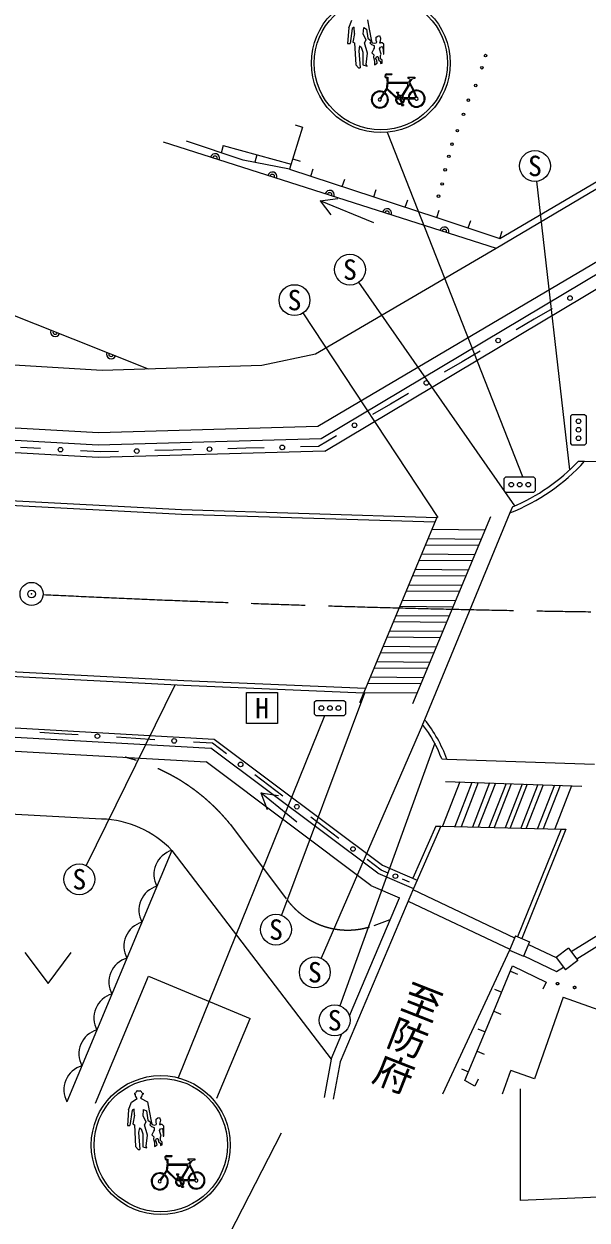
# Model space of a CAD drawing. Units: millimetres, scale not verified. Extents: x 40000 to 680000, y 20000 to 380000.
# Drawn here: x 168188 to 204679, y 243291 to 320786 of the extents above; entities that cross this region are included whole.
import ezdxf
from ezdxf.enums import TextEntityAlignment as Align

# ---------------------------------------------------------------- set-up
doc = ezdxf.new("R2010")
doc.units = ezdxf.units.MM
doc.header["$LTSCALE"] = 1000
doc.header["$PDMODE"] = 32
doc.header["$PDSIZE"] = 500
doc.linetypes.add('CHAIN', pattern=[18.5, 12, -1.5, 3.5, -1.5])
doc.linetypes.add('DASHED', pattern=[7.5, 6, -1.5])
for name, color, linetype, lineweight in [('M-BGD', 7, 'Continuous', 25), ('M-BGD-EXST', 7, 'Continuous', 25), ('M-BMK', 2, 'CHAIN', 13), ('M-BMK-SRVR', 3, 'Continuous', 25), ('M-STR-HTXT', 7, 'Continuous', 13), ('M-STR-STRC', 7, 'Continuous', 25)]:
    doc.layers.add(name, color=color, linetype=linetype, lineweight=lineweight)
doc.layers.add('M-BMK-HTXT', color=7, linetype='Continuous')
doc.styles.add('@ＭＳ ゴシック', font='')
doc.styles.add('ＭＳ ゴシック', font='')
doc.styles.get('@ＭＳ ゴシック').set_extended_font_data('@MS Gothic')
doc.styles.get('ＭＳ ゴシック').set_extended_font_data('MS Gothic')

msp = doc.modelspace()

# ---------------------------------------------------------------- linework, layer by layer
at = {"layer": 'M-BGD'}
for p, q in [((199024, 306894), (216484, 317159)), ((198796, 306247), (213129, 314764)), ((186244, 314103), (185399, 311383)), ((185767, 314251), (186244, 314103)), ((177201, 313152), (198796, 306247)), ((182403, 311964), (178732, 313179)), ((181097, 312902), (180965, 312420)), ((181097, 312902), (185497, 311697)), ((183289, 312302), (183157, 311819)), ((185399, 311383), (182403, 311964)), ((185607, 312050), (186084, 311902)), ((185399, 311383), (186777, 310929)), ((186777, 310929), (186933, 311404)), ((186777, 310929), (190859, 309584)), ((188818, 310257), (188974, 310732)), ((190859, 309584), (191016, 310059)), ((190859, 309584), (194942, 308239)), ((192900, 308912), (193057, 309387)), ((194942, 308239), (195098, 308714)), ((194942, 308239), (199024, 306894)), ((196983, 307567), (197139, 308042)), ((199024, 306894), (199180, 307369)), ((187073, 299409), (198796, 306247)), ((205833, 305665), (187230, 294701)), ((205768, 304834), (187459, 293907)), ((162252, 303989), (176235, 298444)), ((187690, 293114), (205960, 304017)), ((202410, 302334), (201246, 301648)), ((201246, 301648), (200082, 300962)), ((140469, 300359), (173263, 298353)), ((183614, 298669), (187073, 299409)), ((197755, 299589), (196591, 298903)), ((173263, 298353), (183614, 298669)), ((196591, 298903), (195428, 298216)), ((193100, 296843), (191937, 296157)), ((173018, 294288), (137403, 296284)), ((191937, 296157), (190773, 295471)), ((173007, 293488), (136880, 295512)), ((172997, 292687), (136852, 294712)), ((187230, 294701), (173018, 294288)), ((187459, 293907), (173007, 293488)), ((188446, 294098), (187282, 293412)), ((169262, 293277), (167968, 293351)), ((173146, 293056), (171851, 293130)), ((187690, 293114), (172997, 292687)), ((174324, 293086), (173146, 293056)), ((177858, 293175), (176680, 293145)), ((179036, 293204), (177858, 293175)), ((182570, 293293), (181392, 293263)), ((183748, 293323), (182570, 293293)), ((187282, 293412), (186104, 293382)), ((204117, 292459), (204518, 292452)), ((133618, 291669), (178405, 289321)), ((133600, 291369), (178392, 289021)), ((178405, 289321), (194948, 288815)), ((199837, 289496), (199677, 289108)), ((178392, 289021), (194824, 288519)), ((178536, 277918), (164276, 278677)), ((178551, 278217), (164296, 278976)), ((190315, 277721), (178551, 278217)), ((190192, 277426), (178536, 277918)), ((166324, 275244), (180524, 274458)), ((194150, 275705), (194020, 275388)), ((166286, 274646), (180309, 273869)), ((170459, 274799), (169216, 274876)), ((171703, 274721), (170459, 274799)), ((175434, 274490), (174191, 274567)), ((176678, 274413), (175434, 274490)), ((180524, 274458), (191423, 266284)), ((166229, 273747), (179987, 272986)), ((180409, 274182), (179166, 274259)), ((191120, 265761), (180309, 273869)), ((181320, 273497), (180409, 274182)), ((190666, 264977), (179987, 272986)), ((195266, 273164), (195590, 273153)), ((184050, 271442), (183140, 272127)), ((203641, 260688), (222442, 272382)), ((184960, 270758), (184050, 271442)), ((204006, 260209), (222808, 271902)), ((173217, 269273), (148718, 270590)), ((187691, 268703), (186781, 269388)), ((188601, 268018), (187691, 268703)), ((194888, 268813), (193391, 265436)), ((195213, 268806), (193423, 264768)), ((194888, 268813), (195213, 268806)), ((202993, 268620), (200164, 261640)), ((203313, 268612), (200441, 261525)), ((202993, 268620), (203313, 268612)), ((177775, 267244), (170972, 250959)), ((177775, 267244), (188097, 253711)), ((191332, 265963), (190422, 266648)), ((191794, 265768), (191332, 265963)), ((191423, 266284), (193667, 265317)), ((191120, 265761), (193423, 264768)), ((193182, 265181), (192719, 265376)), ((193423, 264768), (188675, 253537)), ((190666, 264977), (192522, 264177)), ((193394, 264700), (199981, 261577)), ((189283, 256517), (192522, 264177)), ((193083, 263962), (199673, 260838)), ((200031, 261696), (199645, 260773)), ((200031, 261696), (200954, 261311)), ((200954, 261311), (200568, 260388)), ((199645, 260773), (195313, 251445)), ((199645, 260773), (200568, 260388)), ((200577, 260409), (202706, 259400)), ((200886, 261148), (202681, 260297)), ((203477, 260904), (202681, 260297)), ((203477, 260904), (204083, 260109)), ((198632, 256824), (199856, 259764)), ((199856, 259764), (202026, 258697)), ((202681, 260297), (203288, 259502)), ((204083, 260109), (203288, 259502)), ((172820, 250870), (176262, 259104)), ((176262, 259104), (182841, 256353)), ((199709, 259411), (200170, 259219)), ((198688, 258259), (199149, 258067)), ((202026, 258697), (201805, 258248)), ((203130, 257724), (201276, 252446)), ((203130, 257724), (208380, 255881)), ((196760, 252328), (198632, 256824)), ((198632, 256824), (199094, 256632)), ((180683, 251191), (182841, 256353)), ((188097, 253711), (188789, 255348)), ((197611, 255673), (198073, 255481)), ((197555, 254238), (198017, 254046)), ((188097, 253711), (187637, 251238)), ((188675, 253537), (188227, 251128)), ((196534, 253087), (196996, 252894)), ((199208, 251465), (199742, 252985)), ((201276, 252446), (199742, 252985)), ((197401, 251973), (196760, 252328)), ((197621, 252421), (197401, 251973))]:
    msp.add_line(p, q, dxfattribs=at)
at = {"layer": 'M-BGD', "linetype": 'DASHED'}
for p, q in [((181579, 268909), (185236, 264047)), ((190877, 262386), (191922, 262757)), ((202706, 259400), (203153, 259679))]:
    msp.add_line(p, q, dxfattribs=at)
at = {"layer": 'M-BGD'}
for centre, radius in [((198100, 318737), 80), ((197862, 317944), 80), ((197466, 316796), 80), ((196991, 315845), 80), ((196674, 314934), 80), ((196278, 313865), 80), ((195921, 312994), 80), ((195723, 312202), 80), ((195486, 311330), 80), ((195288, 310419), 80), ((195050, 309627), 80), ((203573, 303021), 150), ((198919, 300275), 150), ((194264, 297530), 150), ((189609, 294784), 150), ((170557, 293203), 150), ((175502, 293115), 150), ((180214, 293234), 150), ((184926, 293352), 150), ((172947, 274644), 150), ((177922, 274336), 150), ((182230, 272812), 150), ((185871, 270073), 150), ((189511, 267333), 150), ((192257, 265572), 150)]:
    msp.add_circle(centre, radius, dxfattribs=at)
at = {"layer": 'M-BGD', "linetype": 'DASHED'}
for centre in [(202765, 258610), (203868, 258361)]:
    msp.add_circle(centre, 80, dxfattribs=at)
at = {"layer": 'M-BGD'}
for centre, radius, start, end in [((180569, 312075), 300, 342.26931, 162.26931), ((180569, 312075), 150, 342.26931, 162.26931), ((184284, 310888), 300, 342.26931, 162.26931), ((184284, 310888), 150, 342.26931, 162.26931), ((187999, 309700), 300, 342.26931, 162.26931), ((187999, 309700), 150, 342.26931, 162.26931), ((191713, 308512), 300, 342.26931, 162.26931), ((191713, 308512), 150, 342.26931, 162.26931), ((195428, 307324), 300, 342.26931, 162.26931), ((195428, 307324), 150, 342.26931, 162.26931), ((170213, 300832), 300, 158.3667, 338.3667), ((170213, 300832), 150, 158.3667, 338.3667), ((173838, 299394), 300, 158.3667, 338.3667), ((173838, 299394), 150, 158.3667, 338.3667), ((195050, 300985), 12746, 291.2886, 317.97582), ((195050, 300985), 12446, 292.62323, 316.76359), ((187507, 270276), 8279, 20.41364, 38.12962), ((187507, 270276), 8579, 19.59238, 39.25522), ((173027, 262713), 6563, 43.65895, 88.33849), ((178234, 265686), 1624, 106.42107, 208.23119), ((177262, 263360), 1624, 106.42107, 208.23119), ((176291, 261033), 1624, 106.42107, 208.23119), ((175319, 258707), 1624, 106.42107, 208.23119), ((174347, 256380), 1624, 106.42107, 208.23119), ((173375, 254054), 1624, 106.42107, 208.23119), ((172403, 251728), 1624, 106.42107, 208.23119)]:
    msp.add_arc(centre, radius, start, end, dxfattribs=at)
at = {"layer": 'M-BGD', "linetype": 'DASHED'}
for centre, radius, start, end in [((171652, 260913), 12747, 38.85061, 75.89011), ((189167, 266989), 4910, 216.81901, 290.38017)]:
    msp.add_arc(centre, radius, start, end, dxfattribs=at)
at = {"layer": 'M-BGD-EXST'}
for p, q in [((203560, 291903), (201413, 310592)), ((187375, 309317), (188519, 309478)), ((190858, 307909), (187375, 309317)), ((187375, 309317), (188086, 308407)), ((200000, 289566), (189885, 304048)), ((195040, 288813), (186275, 302058)), ((203621, 295392), (203721, 295492)), ((203621, 293592), (203621, 295392)), ((203721, 295492), (204521, 295492)), ((204521, 295492), (204621, 295392)), ((204621, 295392), (204621, 293592)), ((203721, 293492), (203621, 293592)), ((204521, 293492), (203721, 293492)), ((204621, 293592), (204521, 293492)), ((199317, 291336), (199417, 291436)), ((199417, 291436), (201217, 291436)), ((201217, 291436), (201317, 291336)), ((199317, 290536), (199317, 291336)), ((201317, 291336), (201317, 290536)), ((199417, 290436), (199317, 290536)), ((201217, 290436), (199417, 290436)), ((201317, 290536), (201217, 290436)), ((177960, 277942), (172218, 266269)), ((182621, 277463), (184621, 277463)), ((182621, 275463), (182621, 277463)), ((184621, 277463), (184621, 275463)), ((190250, 277424), (184871, 263048)), ((187018, 276863), (187118, 276963)), ((187018, 276063), (187018, 276863)), ((187118, 276963), (188918, 276963)), ((188918, 276963), (189018, 276863)), ((189018, 276863), (189018, 276063)), ((187118, 275963), (187018, 276063)), ((188918, 275963), (187118, 275963)), ((189018, 276063), (188918, 275963)), ((184621, 275463), (182621, 275463)), ((194022, 275385), (187439, 260262)), ((194805, 274185), (188664, 257174)), ((185878, 269064), (183540, 270974)), ((183540, 270974), (184679, 270788)), ((183540, 270974), (183949, 269894)), ((168255, 260618), (169755, 258618)), ((169755, 258618), (171255, 260618))]:
    msp.add_line(p, q, dxfattribs=at)
for centre, radius in [((201299, 311585), 1000), ((189312, 304868), 1000), ((185723, 302892), 1000), ((204121, 295042), 150), ((204121, 294492), 150), ((204121, 293942), 150), ((199767, 290936), 150), ((200317, 290936), 150), ((200867, 290936), 150), ((187468, 276463), 150), ((188018, 276463), 150), ((188568, 276463), 150), ((171777, 265372), 1000), ((184521, 262111), 1000), ((187040, 259345), 1000), ((188324, 256233), 1000)]:
    msp.add_circle(centre, radius, dxfattribs=at)
at = {"layer": 'M-BMK'}
msp.add_arc((219124, 1301640), 1019035, 267.20509, 271.93483, dxfattribs=at)
at = {"layer": 'M-BMK-SRVR'}
msp.add_circle((168685, 283854), 750, dxfattribs=at)
msp.add_point((168685, 283854), dxfattribs=at)
at = {"layer": 'M-STR-HTXT'}
for p, q in [((555871, 260541), (200364, 244556)), ((200364, 244556), (200364, 251797)), ((184865, 248927), (179788, 239036))]:
    msp.add_line(p, q, dxfattribs=at)
at = {"layer": 'M-STR-STRC'}
for p, q in [((189235, 320525), (189429, 321031)), ((190448, 321044), (190556, 320454)), ((189235, 320525), (189164, 319517)), ((189456, 320495), (189320, 319517)), ((189590, 320575), (189456, 320495)), ((189617, 320173), (189510, 319610)), ((189617, 320173), (189590, 320575)), ((190180, 320119), (190207, 320548)), ((190180, 320119), (190341, 319744)), ((190207, 320548), (190395, 320454)), ((190395, 320454), (190475, 319864)), ((190556, 320454), (190717, 319677)), ((189164, 319517), (189320, 319517)), ((189510, 319610), (189617, 319556)), ((189617, 319556), (189689, 318140)), ((189939, 319368), (189885, 319046)), ((189939, 319368), (190046, 319288)), ((190046, 319288), (190153, 318966)), ((190341, 319744), (190261, 319556)), ((190448, 318885), (190261, 319556)), ((190475, 319864), (190717, 319677)), ((190621, 319535), (190657, 319643)), ((190729, 319428), (190621, 319535)), ((190657, 319643), (190693, 319678)), ((190693, 319678), (190764, 319571)), ((190907, 319356), (190729, 319428)), ((190764, 319571), (190907, 319535)), ((190907, 319535), (191015, 319571)), ((190907, 319213), (190907, 319356)), ((191015, 319929), (191122, 320000)), ((191015, 319714), (191015, 319929)), ((191050, 319607), (191015, 319714)), ((191015, 319571), (191050, 319607)), ((191122, 320000), (191229, 320036)), ((191229, 320036), (191301, 319857)), ((191265, 319678), (191229, 319571)), ((191229, 319571), (191301, 319571)), ((191229, 319178), (191301, 319285)), ((191301, 319857), (191265, 319678)), ((191408, 319571), (191301, 319571)), ((191301, 319285), (191408, 319321)), ((191515, 319464), (191408, 319571)), ((191408, 319321), (191444, 319249)), ((191515, 318820), (191515, 319464)), ((189885, 319046), (189966, 317947)), ((190153, 318966), (190153, 318134)), ((190368, 318161), (190448, 318885)), ((190764, 318927), (190872, 319142)), ((190764, 318892), (190764, 318927)), ((190872, 318784), (190764, 318892)), ((190872, 318784), (190836, 318641)), ((190836, 318641), (190907, 318355)), ((190872, 319142), (190907, 319213)), ((190979, 318534), (191050, 318677)), ((191050, 318427), (190979, 318534)), ((191050, 318677), (191122, 318677)), ((191122, 318677), (191194, 318427)), ((191337, 318820), (191229, 319178)), ((191301, 318749), (191337, 318820)), ((191301, 318534), (191301, 318749)), ((191408, 318427), (191301, 318534)), ((191444, 319249), (191480, 318820)), ((191480, 318820), (191515, 318820)), ((189689, 318140), (189858, 317947)), ((189858, 317947), (189966, 317947)), ((190153, 318134), (190422, 318054)), ((190422, 318054), (190368, 318161)), ((190907, 318355), (190907, 318141)), ((190907, 318141), (191086, 318248)), ((191086, 318248), (191050, 318427)), ((191194, 318427), (191301, 318355)), ((191301, 318355), (191301, 318212)), ((191301, 318212), (191408, 318248)), ((191408, 318248), (191408, 318427)), ((191733, 317087), (191662, 316551)), ((191714, 317561), (192038, 317561)), ((191714, 317507), (192038, 317507)), ((191729, 317330), (191787, 317308)), ((191733, 317087), (191733, 317276)), ((191787, 317015), (191787, 317308)), ((191787, 317015), (193111, 317015)), ((192038, 317561), (192038, 317507)), ((193074, 317344), (193524, 317344)), ((193074, 317344), (193074, 317279)), ((193245, 317194), (193074, 317279)), ((193245, 317194), (193111, 317015)), ((193327, 317213), (193177, 317013)), ((193177, 317013), (193480, 316451)), ((193524, 317258), (193327, 317213)), ((193524, 317344), (193524, 317258)), ((191284, 315984), (191507, 316319)), ((191329, 315953), (191552, 316289)), ((191537, 316364), (191662, 316551)), ((191582, 316334), (191719, 316540)), ((191719, 316540), (192294, 315991)), ((191769, 316944), (191724, 316610)), ((191724, 316610), (192321, 316039)), ((191769, 316944), (193057, 316944)), ((192332, 316375), (192332, 316321)), ((192332, 316375), (192461, 316375)), ((192332, 316321), (192368, 316321)), ((192368, 316321), (192445, 316137)), ((192427, 316321), (192461, 316321)), ((192427, 316321), (192497, 316153)), ((192461, 316375), (192461, 316321)), ((192685, 316129), (193057, 316747)), ((192731, 316100), (193164, 316821)), ((193057, 316747), (193057, 316944)), ((193164, 316923), (193432, 316425)), ((193164, 316821), (193164, 316923)), ((193432, 316425), (193575, 315997)), ((193483, 316442), (193617, 316043)), ((192333, 315943), (192526, 315943)), ((192358, 315997), (192504, 315997)), ((192466, 316087), (192504, 315997)), ((192518, 316102), (192562, 315997)), ((192526, 315943), (192646, 315655)), ((192562, 315997), (192606, 315997)), ((192585, 315943), (192779, 315943)), ((192585, 315943), (192693, 315681)), ((192606, 315997), (192658, 316082)), ((192651, 315557), (192651, 315503)), ((192651, 315557), (192687, 315557)), ((192651, 315503), (192780, 315503)), ((192667, 315605), (192687, 315557)), ((192669, 315997), (192703, 316053)), ((192754, 315997), (192669, 315997)), ((192715, 315630), (192745, 315557)), ((192745, 315557), (192780, 315557)), ((192780, 315557), (192780, 315503)), ((193077, 315997), (192816, 315997)), ((192835, 315943), (193074, 315943)), ((193128, 315943), (193528, 315943)), ((193575, 315997), (193131, 315997)), ((191735, 313764), (200495, 291458)), ((204518, 292452), (214645, 292273)), ((199677, 289108), (194150, 275705)), ((194948, 288815), (189932, 276805)), ((198431, 288848), (193373, 276736)), ((194625, 288042), (198082, 288012)), ((194209, 287046), (197666, 287016)), ((194375, 287444), (197833, 287414)), ((193793, 286049), (197250, 286019)), ((193959, 286448), (197416, 286418)), ((193543, 285451), (197000, 285421)), ((193127, 284455), (196584, 284425)), ((193377, 285053), (196834, 285023)), ((192961, 284056), (196418, 284026)), ((192544, 283060), (196002, 283030)), ((192711, 283459), (196168, 283429)), ((192295, 282462), (195752, 282432)), ((191879, 281466), (195336, 281436)), ((192128, 282064), (195586, 282034)), ((191712, 281067), (195169, 281037)), ((191296, 280071), (194753, 280041)), ((191463, 280469), (194920, 280439)), ((190880, 279074), (194337, 279044)), ((191046, 279473), (194504, 279443)), ((190630, 278477), (194088, 278446)), ((190214, 277480), (193671, 277450)), ((190464, 278078), (193921, 278048)), ((187675, 275957), (178178, 252511)), ((195590, 273153), (205151, 272830)), ((196429, 271675), (195306, 268803)), ((195504, 271706), (204336, 271408)), ((197221, 271648), (196101, 268784)), ((197632, 271634), (196513, 268774)), ((198363, 271609), (197247, 268757)), ((198744, 271597), (197630, 268748)), ((199435, 271573), (198323, 268731)), ((199766, 271562), (198656, 268723)), ((200473, 271538), (199366, 268706)), ((200796, 271527), (199690, 268699)), ((201496, 271504), (200393, 268682)), ((201838, 271492), (200736, 268674)), ((202574, 271467), (201474, 268656)), ((202933, 271455), (201835, 268647)), ((203680, 271430), (202585, 268630)), ((195213, 268806), (202993, 268620)), ((175168, 250941), (175535, 251175)), ((175355, 251505), (175355, 251451)), ((175355, 251505), (175409, 251505)), ((175355, 251451), (175398, 251451)), ((175535, 251667), (175727, 251667)), ((175735, 251180), (176187, 250955)), ((175853, 251505), (175919, 251505)), ((175864, 251451), (175919, 251451)), ((175919, 251505), (175919, 251451)), ((174973, 250435), (174903, 249428)), ((174973, 250435), (175168, 250941)), ((175194, 250405), (175059, 249428)), ((175328, 250485), (175194, 250405)), ((175355, 250083), (175328, 250485)), ((175919, 250029), (175945, 250458)), ((175945, 250458), (176133, 250364)), ((176133, 250364), (176214, 249774)), ((176187, 250955), (176294, 250364)), ((176294, 250364), (176455, 249587)), ((175355, 250083), (175248, 249520)), ((175919, 250029), (176079, 249654)), ((176079, 249654), (175999, 249466)), ((176214, 249774), (176455, 249587)), ((176360, 249445), (176395, 249553)), ((176395, 249553), (176431, 249588)), ((176431, 249588), (176503, 249481)), ((176753, 249839), (176860, 249910)), ((176753, 249624), (176753, 249839)), ((176789, 249517), (176753, 249624)), ((176860, 249910), (176968, 249946)), ((176968, 249946), (177039, 249767)), ((177003, 249588), (176968, 249481)), ((177039, 249767), (177003, 249588)), ((174903, 249428), (175059, 249428)), ((175248, 249520), (175355, 249466)), ((175355, 249466), (175427, 248050)), ((175677, 249278), (175623, 248956)), ((175623, 248956), (175704, 247857)), ((175677, 249278), (175784, 249198)), ((175784, 249198), (175892, 248876)), ((175892, 248876), (175892, 248044)), ((176187, 248795), (175999, 249466)), ((176106, 248071), (176187, 248795)), ((176467, 249338), (176360, 249445)), ((176646, 249267), (176467, 249338)), ((176503, 249481), (176646, 249445)), ((176503, 248837), (176610, 249052)), ((176503, 248802), (176503, 248837)), ((176610, 248694), (176503, 248802)), ((176610, 249052), (176646, 249124)), ((176646, 249445), (176753, 249481)), ((176646, 249124), (176646, 249267)), ((176753, 249481), (176789, 249517)), ((176968, 249481), (177039, 249481)), ((176968, 249088), (177039, 249195)), ((177075, 248730), (176968, 249088)), ((177146, 249481), (177039, 249481)), ((177039, 249195), (177146, 249231)), ((177254, 249374), (177146, 249481)), ((177146, 249231), (177182, 249159)), ((177182, 249159), (177218, 248730)), ((177254, 248730), (177254, 249374)), ((175427, 248050), (175597, 247857)), ((175892, 248044), (176160, 247964)), ((176160, 247964), (176106, 248071)), ((176610, 248694), (176574, 248551)), ((176574, 248551), (176646, 248265)), ((176646, 248265), (176646, 248051)), ((176646, 248051), (176824, 248158)), ((176717, 248444), (176789, 248587)), ((176789, 248337), (176717, 248444)), ((176789, 248587), (176860, 248587)), ((176824, 248158), (176789, 248337)), ((176860, 248587), (176932, 248337)), ((176932, 248337), (177039, 248265)), ((177039, 248659), (177075, 248730)), ((177039, 248444), (177039, 248659)), ((177146, 248337), (177039, 248444)), ((177039, 248265), (177039, 248122)), ((177039, 248122), (177146, 248158)), ((177146, 248158), (177146, 248337)), ((177218, 248730), (177254, 248730)), ((175597, 247857), (175704, 247857)), ((177453, 247471), (177777, 247471)), ((177453, 247417), (177777, 247417)), ((177468, 247240), (177526, 247218)), ((177526, 246926), (177526, 247218)), ((177777, 247471), (177777, 247417)), ((178812, 247254), (179262, 247254)), ((178812, 247254), (178812, 247190)), ((179262, 247254), (179262, 247168)), ((177276, 246274), (177400, 246461)), ((177320, 246244), (177458, 246450)), ((177472, 246997), (177400, 246461)), ((177458, 246450), (178032, 245901)), ((177507, 246854), (177463, 246520)), ((177463, 246520), (178060, 245949)), ((177472, 246997), (177472, 247186)), ((177507, 246854), (178795, 246854)), ((177526, 246926), (178849, 246926)), ((178424, 246039), (178795, 246657)), ((178469, 246010), (178902, 246731)), ((178795, 246657), (178795, 246854)), ((178983, 247104), (178812, 247190)), ((178983, 247104), (178849, 246926)), ((178902, 246834), (179170, 246335)), ((178902, 246731), (178902, 246834)), ((179065, 247123), (178915, 246924)), ((178915, 246924), (179218, 246361)), ((179262, 247168), (179065, 247123)), ((177023, 245894), (177246, 246229)), ((177067, 245863), (177290, 246199)), ((178071, 246285), (178071, 246231)), ((178071, 246285), (178199, 246285)), ((178071, 246231), (178107, 246231)), ((178071, 245853), (178264, 245853)), ((178096, 245907), (178242, 245907)), ((178107, 246231), (178183, 246047)), ((178165, 246231), (178199, 246231)), ((178165, 246231), (178235, 246063)), ((178199, 246285), (178199, 246231)), ((178204, 245997), (178242, 245907)), ((178256, 246012), (178300, 245907)), ((178264, 245853), (178384, 245565)), ((178300, 245907), (178344, 245907)), ((178323, 245853), (178517, 245853)), ((178323, 245853), (178432, 245591)), ((178344, 245907), (178396, 245992)), ((178407, 245907), (178441, 245963)), ((178492, 245907), (178407, 245907)), ((178815, 245907), (178554, 245907)), ((178573, 245853), (178812, 245853)), ((178866, 245853), (179266, 245853)), ((179313, 245907), (178869, 245907)), ((179170, 246335), (179313, 245907)), ((179222, 246353), (179355, 245953)), ((178389, 245467), (178389, 245413)), ((178389, 245467), (178425, 245467)), ((178389, 245413), (178518, 245413)), ((178405, 245515), (178425, 245467)), ((178453, 245541), (178484, 245467)), ((178484, 245467), (178518, 245467)), ((178518, 245467), (178518, 245413))]:
    msp.add_line(p, q, dxfattribs=at)
for centre, radius in [((191315, 318244), 4500), ((191315, 318244), 4320), ((177053, 248154), 4500), ((177053, 248154), 4320)]:
    msp.add_circle(centre, radius, dxfattribs=at)
for centre, radius, start, end in [((191714, 317418), 143, 90, 277.62812), ((191714, 317418), 89.2, 90, 279.58816), ((191251, 315889), 555, 58.87252, 52.96549), ((191251, 315889), 501, 59.14916, 52.96549), ((193629, 315943), 555, 180, 174.41233), ((193629, 315943), 501, 180, 173.80734), ((191251, 315889), 101, 70.50035, 39.52857), ((192556, 315871), 288, 155.4991, 292.61987), ((192556, 315871), 288, 112.61986, 144.43745), ((192556, 315871), 234, 162.2275, 292.61987), ((192556, 315871), 234, 112.61987, 146.61091), ((192556, 315871), 288, 25.80833, 101.82505), ((192556, 315871), 234, 64.29241, 99.29601), ((192556, 315871), 234, 305.94372, 17.7725), ((192556, 315871), 234, 32.39094, 51.05517), ((192556, 315871), 288, 303.41468, 14.3633), ((193629, 315943), 101, 180, 96.9274), ((175685, 251421), 288, 174.09185, 238.62038), ((175685, 251421), 288, 121.27806, 163.12481), ((175577, 251421), 288, 16.87519, 58.72194), ((175577, 251421), 288, 303.31349, 5.90815), ((177453, 247328), 143, 90, 277.62812), ((177453, 247328), 89.2, 90, 279.58816), ((176989, 245799), 555, 58.87252, 52.96549), ((176989, 245799), 501, 59.14916, 52.96549), ((176989, 245799), 101, 70.50035, 39.52857), ((178294, 245781), 288, 155.4991, 292.61987), ((178294, 245781), 288, 112.61986, 144.43745), ((178294, 245781), 234, 162.2275, 292.61987), ((178294, 245781), 234, 112.61987, 146.61091), ((178294, 245781), 288, 25.80833, 101.82505), ((178294, 245781), 234, 64.29241, 99.29601), ((178294, 245781), 234, 305.94372, 17.7725), ((178294, 245781), 234, 32.39094, 51.05517), ((178294, 245781), 288, 303.41468, 14.3633), ((179367, 245853), 555, 180, 174.41233), ((179367, 245853), 501, 180, 173.80734), ((179367, 245853), 101, 180, 96.9274)]:
    msp.add_arc(centre, radius, start, end, dxfattribs=at)

# ---------------------------------------------------------------- texts
at = {"layer": 'M-BGD-EXST', "style": 'ＭＳ ゴシック'}
for s, p in [('S', (201299, 311585)), ('S', (189312, 304868)), ('S', (185723, 302892)), ('H', (183621, 276463)), ('S', (171777, 265372)), ('S', (184521, 262111)), ('S', (187040, 259345)), ('S', (188324, 256233))]:
    msp.add_text(s, height=1320, dxfattribs=at).set_placement(p, align=Align.MIDDLE_CENTER)
at = {"layer": 'M-BMK-HTXT', "style": '@ＭＳ ゴシック'}
msp.add_text('至防府', height=1833, rotation=248.58, dxfattribs=at).set_placement((191697, 255652), align=Align.BOTTOM_CENTER)

doc.saveas('drawing.dxf')
